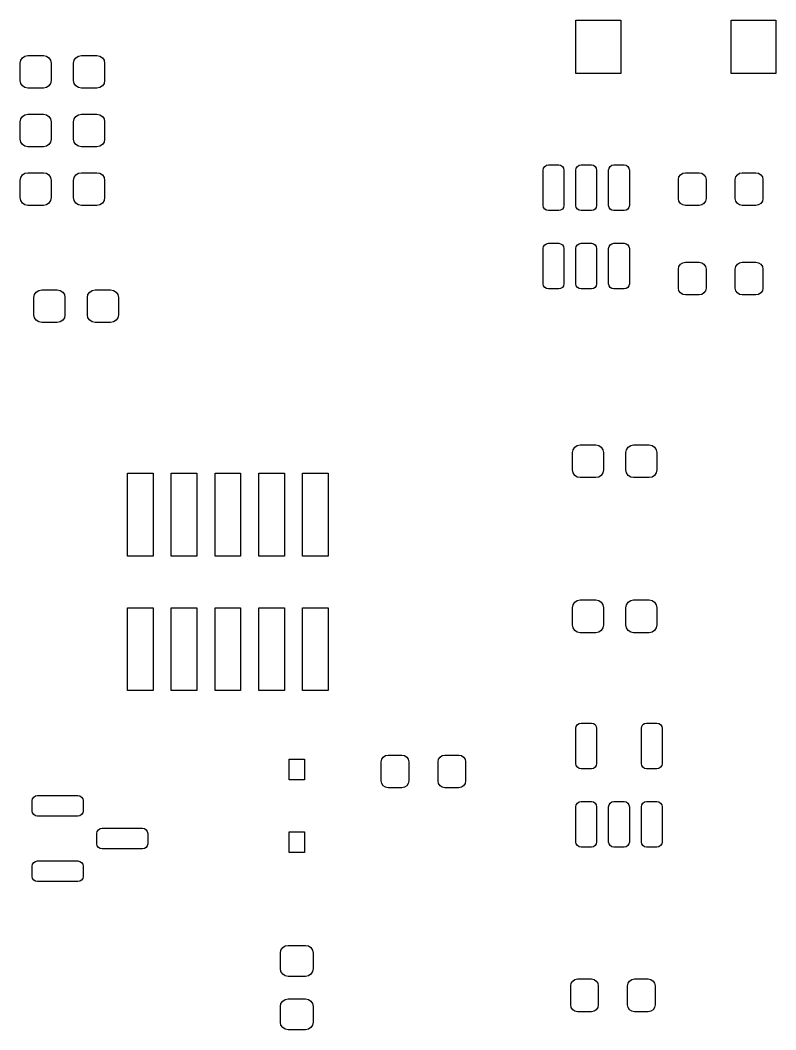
# Model space of a CAD drawing. Extents: x 121.5 to 173.7, y -132.1 to -68.5.
# Drawn here: x 151.81 to 173.73, y -128.56 to -99.25 of the extents above; entities that cross this region are included whole.
import ezdxf

# ---------------------------------------------------------------- set-up
doc = ezdxf.new("R2010")
doc.units = 0
doc.layers.add('BLACK', color=7, linetype='CONTINUOUS')

msp = doc.modelspace()

# ---------------------------------------------------------------- linework, layer by layer
at = {"layer": 'BLACK', "linetype": 'CONTINUOUS'}
for p, q in [((167.93, -100.805), (167.93, -99.255)), ((167.93, -99.255), (169.23, -99.255)), ((169.23, -99.255), (169.23, -100.805)), ((172.43, -100.805), (172.43, -99.255)), ((172.43, -99.255), (173.73, -99.255)), ((173.73, -99.255), (173.73, -100.805)), ((151.805, -100.505), (151.822, -100.419)), ((151.822, -100.419), (151.871, -100.346)), ((151.871, -100.346), (151.944, -100.297)), ((151.944, -100.297), (152.03, -100.28)), ((152.03, -100.28), (152.48, -100.28)), ((152.48, -100.28), (152.566, -100.297)), ((152.566, -100.297), (152.639, -100.346)), ((152.639, -100.346), (152.688, -100.419)), ((152.688, -100.419), (152.705, -100.505)), ((153.355, -100.505), (153.372, -100.419)), ((153.372, -100.419), (153.421, -100.346)), ((153.421, -100.346), (153.494, -100.297)), ((153.494, -100.297), (153.58, -100.28)), ((153.58, -100.28), (154.03, -100.28)), ((154.03, -100.28), (154.116, -100.297)), ((154.116, -100.297), (154.189, -100.346)), ((154.189, -100.346), (154.238, -100.419)), ((154.238, -100.419), (154.255, -100.505)), ((151.805, -101.005), (151.805, -100.505)), ((152.705, -100.505), (152.705, -101.005)), ((153.355, -101.005), (153.355, -100.505)), ((154.255, -100.505), (154.255, -101.005)), ((151.822, -101.091), (151.805, -101.005)), ((152.705, -101.005), (152.688, -101.091)), ((153.372, -101.091), (153.355, -101.005)), ((154.255, -101.005), (154.238, -101.091)), ((169.23, -100.805), (167.93, -100.805)), ((173.73, -100.805), (172.43, -100.805)), ((151.871, -101.164), (151.822, -101.091)), ((151.944, -101.213), (151.871, -101.164)), ((152.03, -101.23), (151.944, -101.213)), ((152.48, -101.23), (152.03, -101.23)), ((152.566, -101.213), (152.48, -101.23)), ((152.639, -101.164), (152.566, -101.213)), ((152.688, -101.091), (152.639, -101.164)), ((153.421, -101.164), (153.372, -101.091)), ((153.494, -101.213), (153.421, -101.164)), ((153.58, -101.23), (153.494, -101.213)), ((154.03, -101.23), (153.58, -101.23)), ((154.116, -101.213), (154.03, -101.23)), ((154.189, -101.164), (154.116, -101.213)), ((154.238, -101.091), (154.189, -101.164)), ((151.805, -102.205), (151.822, -102.119)), ((151.805, -102.705), (151.805, -102.205)), ((151.822, -102.119), (151.871, -102.046)), ((151.871, -102.046), (151.944, -101.997)), ((151.944, -101.997), (152.03, -101.98)), ((152.03, -101.98), (152.48, -101.98)), ((152.48, -101.98), (152.566, -101.997)), ((152.566, -101.997), (152.639, -102.046)), ((152.639, -102.046), (152.688, -102.119)), ((152.688, -102.119), (152.705, -102.205)), ((152.705, -102.205), (152.705, -102.705)), ((153.355, -102.205), (153.372, -102.119)), ((153.355, -102.705), (153.355, -102.205)), ((153.372, -102.119), (153.421, -102.046)), ((153.421, -102.046), (153.494, -101.997)), ((153.494, -101.997), (153.58, -101.98)), ((153.58, -101.98), (154.03, -101.98)), ((154.03, -101.98), (154.116, -101.997)), ((154.116, -101.997), (154.189, -102.046)), ((154.189, -102.046), (154.238, -102.119)), ((154.238, -102.119), (154.255, -102.205)), ((154.255, -102.205), (154.255, -102.705)), ((151.822, -102.791), (151.805, -102.705)), ((151.871, -102.864), (151.822, -102.791)), ((152.688, -102.791), (152.639, -102.864)), ((152.705, -102.705), (152.688, -102.791)), ((153.372, -102.791), (153.355, -102.705)), ((153.421, -102.864), (153.372, -102.791)), ((154.238, -102.791), (154.189, -102.864)), ((154.255, -102.705), (154.238, -102.791)), ((151.944, -102.913), (151.871, -102.864)), ((152.03, -102.93), (151.944, -102.913)), ((152.48, -102.93), (152.03, -102.93)), ((152.566, -102.913), (152.48, -102.93)), ((152.639, -102.864), (152.566, -102.913)), ((153.494, -102.913), (153.421, -102.864)), ((153.58, -102.93), (153.494, -102.913)), ((154.03, -102.93), (153.58, -102.93)), ((154.116, -102.913), (154.03, -102.93)), ((154.189, -102.864), (154.116, -102.913)), ((151.871, -103.746), (151.944, -103.697)), ((151.944, -103.697), (152.03, -103.68)), ((152.03, -103.68), (152.48, -103.68)), ((152.48, -103.68), (152.566, -103.697)), ((152.566, -103.697), (152.639, -103.746)), ((153.421, -103.746), (153.494, -103.697)), ((153.494, -103.697), (153.58, -103.68)), ((153.58, -103.68), (154.03, -103.68)), ((154.03, -103.68), (154.116, -103.697)), ((154.116, -103.697), (154.189, -103.746)), ((166.98, -103.605), (166.991, -103.548)), ((166.98, -104.63), (166.98, -103.605)), ((166.991, -103.548), (167.024, -103.499)), ((167.024, -103.499), (167.073, -103.466)), ((167.073, -103.466), (167.13, -103.455)), ((167.13, -103.455), (167.43, -103.455)), ((167.43, -103.455), (167.487, -103.466)), ((167.487, -103.466), (167.536, -103.499)), ((167.536, -103.499), (167.569, -103.548)), ((167.569, -103.548), (167.58, -103.605)), ((167.58, -103.605), (167.58, -104.63)), ((167.93, -103.605), (167.941, -103.548)), ((167.93, -104.63), (167.93, -103.605)), ((167.941, -103.548), (167.974, -103.499)), ((167.974, -103.499), (168.023, -103.466)), ((168.023, -103.466), (168.08, -103.455)), ((168.08, -103.455), (168.38, -103.455)), ((168.38, -103.455), (168.437, -103.466)), ((168.437, -103.466), (168.486, -103.499)), ((168.486, -103.499), (168.519, -103.548)), ((168.519, -103.548), (168.53, -103.605)), ((168.53, -103.605), (168.53, -104.63)), ((168.88, -103.605), (168.891, -103.548)), ((168.88, -104.63), (168.88, -103.605)), ((168.891, -103.548), (168.924, -103.499)), ((168.924, -103.499), (168.973, -103.466)), ((168.973, -103.466), (169.03, -103.455)), ((169.03, -103.455), (169.33, -103.455)), ((169.33, -103.455), (169.387, -103.466)), ((169.387, -103.466), (169.436, -103.499)), ((169.436, -103.499), (169.469, -103.548)), ((169.469, -103.548), (169.48, -103.605)), ((169.48, -103.605), (169.48, -104.63)), ((170.964, -103.739), (171.028, -103.695)), ((171.028, -103.695), (171.105, -103.68)), ((171.105, -103.68), (171.505, -103.68)), ((171.505, -103.68), (171.582, -103.695)), ((171.582, -103.695), (171.646, -103.739)), ((172.614, -103.739), (172.678, -103.695)), ((172.678, -103.695), (172.755, -103.68)), ((172.755, -103.68), (173.155, -103.68)), ((173.155, -103.68), (173.232, -103.695)), ((173.232, -103.695), (173.296, -103.739)), ((151.805, -103.905), (151.822, -103.819)), ((151.805, -104.405), (151.805, -103.905)), ((151.822, -103.819), (151.871, -103.746)), ((152.639, -103.746), (152.688, -103.819)), ((152.688, -103.819), (152.705, -103.905)), ((152.705, -103.905), (152.705, -104.405)), ((153.355, -103.905), (153.372, -103.819)), ((153.355, -104.405), (153.355, -103.905)), ((153.372, -103.819), (153.421, -103.746)), ((154.189, -103.746), (154.238, -103.819)), ((154.238, -103.819), (154.255, -103.905)), ((154.255, -103.905), (154.255, -104.405)), ((170.905, -103.88), (170.92, -103.803)), ((170.905, -104.43), (170.905, -103.88)), ((170.92, -103.803), (170.964, -103.739)), ((171.646, -103.739), (171.69, -103.803)), ((171.69, -103.803), (171.705, -103.88)), ((171.705, -103.88), (171.705, -104.43)), ((172.555, -103.88), (172.57, -103.803)), ((172.555, -104.43), (172.555, -103.88)), ((172.57, -103.803), (172.614, -103.739)), ((173.296, -103.739), (173.34, -103.803)), ((173.34, -103.803), (173.355, -103.88)), ((173.355, -103.88), (173.355, -104.43)), ((151.822, -104.491), (151.805, -104.405)), ((151.871, -104.564), (151.822, -104.491)), ((151.944, -104.613), (151.871, -104.564)), ((152.639, -104.564), (152.566, -104.613)), ((152.688, -104.491), (152.639, -104.564)), ((152.705, -104.405), (152.688, -104.491)), ((153.372, -104.491), (153.355, -104.405)), ((153.421, -104.564), (153.372, -104.491)), ((153.494, -104.613), (153.421, -104.564)), ((154.189, -104.564), (154.116, -104.613)), ((154.238, -104.491), (154.189, -104.564)), ((154.255, -104.405), (154.238, -104.491)), ((170.92, -104.507), (170.905, -104.43)), ((170.964, -104.571), (170.92, -104.507)), ((171.028, -104.615), (170.964, -104.571)), ((171.646, -104.571), (171.582, -104.615)), ((171.69, -104.507), (171.646, -104.571)), ((171.705, -104.43), (171.69, -104.507)), ((172.57, -104.507), (172.555, -104.43)), ((172.614, -104.571), (172.57, -104.507)), ((172.678, -104.615), (172.614, -104.571)), ((173.296, -104.571), (173.232, -104.615)), ((173.34, -104.507), (173.296, -104.571)), ((173.355, -104.43), (173.34, -104.507)), ((152.03, -104.63), (151.944, -104.613)), ((152.48, -104.63), (152.03, -104.63)), ((152.566, -104.613), (152.48, -104.63)), ((153.58, -104.63), (153.494, -104.613)), ((154.03, -104.63), (153.58, -104.63)), ((154.116, -104.613), (154.03, -104.63)), ((166.991, -104.687), (166.98, -104.63)), ((167.024, -104.736), (166.991, -104.687)), ((167.073, -104.769), (167.024, -104.736)), ((167.13, -104.78), (167.073, -104.769)), ((167.43, -104.78), (167.13, -104.78)), ((167.487, -104.769), (167.43, -104.78)), ((167.536, -104.736), (167.487, -104.769)), ((167.569, -104.687), (167.536, -104.736)), ((167.58, -104.63), (167.569, -104.687)), ((167.941, -104.687), (167.93, -104.63)), ((167.974, -104.736), (167.941, -104.687)), ((168.023, -104.769), (167.974, -104.736)), ((168.08, -104.78), (168.023, -104.769)), ((168.38, -104.78), (168.08, -104.78)), ((168.437, -104.769), (168.38, -104.78)), ((168.486, -104.736), (168.437, -104.769)), ((168.519, -104.687), (168.486, -104.736)), ((168.53, -104.63), (168.519, -104.687)), ((168.891, -104.687), (168.88, -104.63)), ((168.924, -104.736), (168.891, -104.687)), ((168.973, -104.769), (168.924, -104.736)), ((169.03, -104.78), (168.973, -104.769)), ((169.33, -104.78), (169.03, -104.78)), ((169.387, -104.769), (169.33, -104.78)), ((169.436, -104.736), (169.387, -104.769)), ((169.469, -104.687), (169.436, -104.736)), ((169.48, -104.63), (169.469, -104.687)), ((171.105, -104.63), (171.028, -104.615)), ((171.505, -104.63), (171.105, -104.63)), ((171.582, -104.615), (171.505, -104.63)), ((172.755, -104.63), (172.678, -104.615)), ((173.155, -104.63), (172.755, -104.63)), ((173.232, -104.615), (173.155, -104.63)), ((167.024, -105.774), (167.073, -105.741)), ((167.073, -105.741), (167.13, -105.73)), ((167.13, -105.73), (167.43, -105.73)), ((167.43, -105.73), (167.487, -105.741)), ((167.487, -105.741), (167.536, -105.774)), ((167.974, -105.774), (168.023, -105.741)), ((168.023, -105.741), (168.08, -105.73)), ((168.08, -105.73), (168.38, -105.73)), ((168.38, -105.73), (168.437, -105.741)), ((168.437, -105.741), (168.486, -105.774)), ((168.924, -105.774), (168.973, -105.741)), ((168.973, -105.741), (169.03, -105.73)), ((169.03, -105.73), (169.33, -105.73)), ((169.33, -105.73), (169.387, -105.741)), ((169.387, -105.741), (169.436, -105.774)), ((166.98, -105.88), (166.991, -105.823)), ((166.98, -106.905), (166.98, -105.88)), ((166.991, -105.823), (167.024, -105.774)), ((167.536, -105.774), (167.569, -105.823)), ((167.569, -105.823), (167.58, -105.88)), ((167.58, -105.88), (167.58, -106.905)), ((167.93, -105.88), (167.941, -105.823)), ((167.93, -106.905), (167.93, -105.88)), ((167.941, -105.823), (167.974, -105.774)), ((168.486, -105.774), (168.519, -105.823)), ((168.519, -105.823), (168.53, -105.88)), ((168.53, -105.88), (168.53, -106.905)), ((168.88, -105.88), (168.891, -105.823)), ((168.88, -106.905), (168.88, -105.88)), ((168.891, -105.823), (168.924, -105.774)), ((169.436, -105.774), (169.469, -105.823)), ((169.469, -105.823), (169.48, -105.88)), ((169.48, -105.88), (169.48, -106.905)), ((170.92, -106.403), (170.964, -106.339)), ((170.964, -106.339), (171.028, -106.295)), ((171.028, -106.295), (171.105, -106.28)), ((171.105, -106.28), (171.505, -106.28)), ((171.505, -106.28), (171.582, -106.295)), ((171.582, -106.295), (171.646, -106.339)), ((171.646, -106.339), (171.69, -106.403)), ((172.57, -106.403), (172.614, -106.339)), ((172.614, -106.339), (172.678, -106.295)), ((172.678, -106.295), (172.755, -106.28)), ((172.755, -106.28), (173.155, -106.28)), ((173.155, -106.28), (173.232, -106.295)), ((173.232, -106.295), (173.296, -106.339)), ((173.296, -106.339), (173.34, -106.403)), ((170.905, -106.48), (170.92, -106.403)), ((170.905, -107.03), (170.905, -106.48)), ((171.69, -106.403), (171.705, -106.48)), ((171.705, -106.48), (171.705, -107.03)), ((172.555, -106.48), (172.57, -106.403)), ((172.555, -107.03), (172.555, -106.48)), ((173.34, -106.403), (173.355, -106.48)), ((173.355, -106.48), (173.355, -107.03)), ((166.991, -106.962), (166.98, -106.905)), ((167.58, -106.905), (167.569, -106.962)), ((167.941, -106.962), (167.93, -106.905)), ((168.53, -106.905), (168.519, -106.962)), ((168.891, -106.962), (168.88, -106.905)), ((169.48, -106.905), (169.469, -106.962)), ((152.205, -107.305), (152.222, -107.219)), ((152.222, -107.219), (152.271, -107.146)), ((152.271, -107.146), (152.344, -107.097)), ((152.344, -107.097), (152.43, -107.08)), ((152.43, -107.08), (152.88, -107.08)), ((152.88, -107.08), (152.966, -107.097)), ((152.966, -107.097), (153.039, -107.146)), ((153.039, -107.146), (153.088, -107.219)), ((153.088, -107.219), (153.105, -107.305)), ((153.755, -107.305), (153.772, -107.219)), ((153.772, -107.219), (153.821, -107.146)), ((153.821, -107.146), (153.894, -107.097)), ((153.894, -107.097), (153.98, -107.08)), ((153.98, -107.08), (154.43, -107.08)), ((154.43, -107.08), (154.516, -107.097)), ((154.516, -107.097), (154.589, -107.146)), ((154.589, -107.146), (154.638, -107.219)), ((154.638, -107.219), (154.655, -107.305)), ((167.024, -107.011), (166.991, -106.962)), ((167.073, -107.044), (167.024, -107.011)), ((167.13, -107.055), (167.073, -107.044)), ((167.43, -107.055), (167.13, -107.055)), ((167.487, -107.044), (167.43, -107.055)), ((167.536, -107.011), (167.487, -107.044)), ((167.569, -106.962), (167.536, -107.011)), ((167.974, -107.011), (167.941, -106.962)), ((168.023, -107.044), (167.974, -107.011)), ((168.08, -107.055), (168.023, -107.044)), ((168.38, -107.055), (168.08, -107.055)), ((168.437, -107.044), (168.38, -107.055)), ((168.486, -107.011), (168.437, -107.044)), ((168.519, -106.962), (168.486, -107.011)), ((168.924, -107.011), (168.891, -106.962)), ((168.973, -107.044), (168.924, -107.011)), ((169.03, -107.055), (168.973, -107.044)), ((169.33, -107.055), (169.03, -107.055)), ((169.387, -107.044), (169.33, -107.055)), ((169.436, -107.011), (169.387, -107.044)), ((169.469, -106.962), (169.436, -107.011)), ((170.92, -107.107), (170.905, -107.03)), ((170.964, -107.171), (170.92, -107.107)), ((171.028, -107.215), (170.964, -107.171)), ((171.105, -107.23), (171.028, -107.215)), ((171.505, -107.23), (171.105, -107.23)), ((171.582, -107.215), (171.505, -107.23)), ((171.646, -107.171), (171.582, -107.215)), ((171.69, -107.107), (171.646, -107.171)), ((171.705, -107.03), (171.69, -107.107)), ((172.57, -107.107), (172.555, -107.03)), ((172.614, -107.171), (172.57, -107.107)), ((172.678, -107.215), (172.614, -107.171)), ((172.755, -107.23), (172.678, -107.215)), ((173.155, -107.23), (172.755, -107.23)), ((173.232, -107.215), (173.155, -107.23)), ((173.296, -107.171), (173.232, -107.215)), ((173.34, -107.107), (173.296, -107.171)), ((173.355, -107.03), (173.34, -107.107)), ((152.205, -107.805), (152.205, -107.305)), ((153.105, -107.305), (153.105, -107.805)), ((153.755, -107.805), (153.755, -107.305)), ((154.655, -107.305), (154.655, -107.805)), ((152.222, -107.891), (152.205, -107.805)), ((153.105, -107.805), (153.088, -107.891)), ((153.772, -107.891), (153.755, -107.805)), ((154.655, -107.805), (154.638, -107.891)), ((152.271, -107.964), (152.222, -107.891)), ((152.344, -108.013), (152.271, -107.964)), ((152.43, -108.03), (152.344, -108.013)), ((152.88, -108.03), (152.43, -108.03)), ((152.966, -108.013), (152.88, -108.03)), ((153.039, -107.964), (152.966, -108.013)), ((153.088, -107.891), (153.039, -107.964)), ((153.821, -107.964), (153.772, -107.891)), ((153.894, -108.013), (153.821, -107.964)), ((153.98, -108.03), (153.894, -108.013)), ((154.43, -108.03), (153.98, -108.03)), ((154.516, -108.013), (154.43, -108.03)), ((154.589, -107.964), (154.516, -108.013)), ((154.638, -107.891), (154.589, -107.964)), ((167.896, -111.646), (167.969, -111.597)), ((167.969, -111.597), (168.055, -111.58)), ((168.055, -111.58), (168.505, -111.58)), ((168.505, -111.58), (168.591, -111.597)), ((168.591, -111.597), (168.664, -111.646)), ((169.446, -111.646), (169.519, -111.597)), ((169.519, -111.597), (169.605, -111.58)), ((169.605, -111.58), (170.055, -111.58)), ((170.055, -111.58), (170.141, -111.597)), ((170.141, -111.597), (170.214, -111.646)), ((167.83, -111.805), (167.847, -111.719)), ((167.83, -112.305), (167.83, -111.805)), ((167.847, -111.719), (167.896, -111.646)), ((168.664, -111.646), (168.713, -111.719)), ((168.713, -111.719), (168.73, -111.805)), ((168.73, -111.805), (168.73, -112.305)), ((169.38, -111.805), (169.397, -111.719)), ((169.38, -112.305), (169.38, -111.805)), ((169.397, -111.719), (169.446, -111.646)), ((170.214, -111.646), (170.263, -111.719)), ((170.263, -111.719), (170.28, -111.805)), ((170.28, -111.805), (170.28, -112.305)), ((154.92, -114.805), (154.92, -112.405)), ((154.92, -112.405), (155.66, -112.405)), ((155.66, -112.405), (155.66, -114.805)), ((156.19, -114.805), (156.19, -112.405)), ((156.19, -112.405), (156.93, -112.405)), ((156.93, -112.405), (156.93, -114.805)), ((157.46, -114.805), (157.46, -112.405)), ((157.46, -112.405), (158.2, -112.405)), ((158.2, -112.405), (158.2, -114.805)), ((158.73, -114.805), (158.73, -112.405)), ((158.73, -112.405), (159.47, -112.405)), ((159.47, -112.405), (159.47, -114.805)), ((160, -114.805), (160, -112.405)), ((160, -112.405), (160.74, -112.405)), ((160.74, -112.405), (160.74, -114.805)), ((167.847, -112.391), (167.83, -112.305)), ((167.896, -112.464), (167.847, -112.391)), ((167.969, -112.513), (167.896, -112.464)), ((168.664, -112.464), (168.591, -112.513)), ((168.713, -112.391), (168.664, -112.464)), ((168.73, -112.305), (168.713, -112.391)), ((169.397, -112.391), (169.38, -112.305)), ((169.446, -112.464), (169.397, -112.391)), ((169.519, -112.513), (169.446, -112.464)), ((170.214, -112.464), (170.141, -112.513)), ((170.263, -112.391), (170.214, -112.464)), ((170.28, -112.305), (170.263, -112.391)), ((168.055, -112.53), (167.969, -112.513)), ((168.505, -112.53), (168.055, -112.53)), ((168.591, -112.513), (168.505, -112.53)), ((169.605, -112.53), (169.519, -112.513)), ((170.055, -112.53), (169.605, -112.53)), ((170.141, -112.513), (170.055, -112.53)), ((155.66, -114.805), (154.92, -114.805)), ((156.93, -114.805), (156.19, -114.805)), ((158.2, -114.805), (157.46, -114.805)), ((159.47, -114.805), (158.73, -114.805)), ((160.74, -114.805), (160, -114.805)), ((154.92, -118.705), (154.92, -116.305)), ((154.92, -116.305), (155.66, -116.305)), ((155.66, -116.305), (155.66, -118.705)), ((156.19, -118.705), (156.19, -116.305)), ((156.19, -116.305), (156.93, -116.305)), ((156.93, -116.305), (156.93, -118.705)), ((157.46, -118.705), (157.46, -116.305)), ((157.46, -116.305), (158.2, -116.305)), ((158.2, -116.305), (158.2, -118.705)), ((158.73, -118.705), (158.73, -116.305)), ((158.73, -116.305), (159.47, -116.305)), ((159.47, -116.305), (159.47, -118.705)), ((160, -118.705), (160, -116.305)), ((160, -116.305), (160.74, -116.305)), ((160.74, -116.305), (160.74, -118.705)), ((167.83, -116.305), (167.847, -116.219)), ((167.83, -116.805), (167.83, -116.305)), ((167.847, -116.219), (167.896, -116.146)), ((167.896, -116.146), (167.969, -116.097)), ((167.969, -116.097), (168.055, -116.08)), ((168.055, -116.08), (168.505, -116.08)), ((168.505, -116.08), (168.591, -116.097)), ((168.591, -116.097), (168.664, -116.146)), ((168.664, -116.146), (168.713, -116.219)), ((168.713, -116.219), (168.73, -116.305)), ((168.73, -116.305), (168.73, -116.805)), ((169.38, -116.305), (169.397, -116.219)), ((169.38, -116.805), (169.38, -116.305)), ((169.397, -116.219), (169.446, -116.146)), ((169.446, -116.146), (169.519, -116.097)), ((169.519, -116.097), (169.605, -116.08)), ((169.605, -116.08), (170.055, -116.08)), ((170.055, -116.08), (170.141, -116.097)), ((170.141, -116.097), (170.214, -116.146)), ((170.214, -116.146), (170.263, -116.219)), ((170.263, -116.219), (170.28, -116.305)), ((170.28, -116.305), (170.28, -116.805)), ((167.847, -116.891), (167.83, -116.805)), ((167.896, -116.964), (167.847, -116.891)), ((168.713, -116.891), (168.664, -116.964)), ((168.73, -116.805), (168.713, -116.891)), ((169.397, -116.891), (169.38, -116.805)), ((169.446, -116.964), (169.397, -116.891)), ((170.263, -116.891), (170.214, -116.964)), ((170.28, -116.805), (170.263, -116.891)), ((167.969, -117.013), (167.896, -116.964)), ((168.055, -117.03), (167.969, -117.013)), ((168.505, -117.03), (168.055, -117.03)), ((168.591, -117.013), (168.505, -117.03)), ((168.664, -116.964), (168.591, -117.013)), ((169.519, -117.013), (169.446, -116.964)), ((169.605, -117.03), (169.519, -117.013)), ((170.055, -117.03), (169.605, -117.03)), ((170.141, -117.013), (170.055, -117.03)), ((170.214, -116.964), (170.141, -117.013)), ((155.66, -118.705), (154.92, -118.705)), ((156.93, -118.705), (156.19, -118.705)), ((158.2, -118.705), (157.46, -118.705)), ((159.47, -118.705), (158.73, -118.705)), ((160.74, -118.705), (160, -118.705)), ((167.93, -119.805), (167.941, -119.748)), ((167.93, -120.83), (167.93, -119.805)), ((167.941, -119.748), (167.974, -119.699)), ((167.974, -119.699), (168.023, -119.666)), ((168.023, -119.666), (168.08, -119.655)), ((168.08, -119.655), (168.38, -119.655)), ((168.38, -119.655), (168.437, -119.666)), ((168.437, -119.666), (168.486, -119.699)), ((168.486, -119.699), (168.519, -119.748)), ((168.519, -119.748), (168.53, -119.805)), ((168.53, -119.805), (168.53, -120.83)), ((169.83, -119.805), (169.841, -119.748)), ((169.83, -120.83), (169.83, -119.805)), ((169.841, -119.748), (169.874, -119.699)), ((169.874, -119.699), (169.923, -119.666)), ((169.923, -119.666), (169.98, -119.655)), ((169.98, -119.655), (170.28, -119.655)), ((170.28, -119.655), (170.337, -119.666)), ((170.337, -119.666), (170.386, -119.699)), ((170.386, -119.699), (170.419, -119.748)), ((170.419, -119.748), (170.43, -119.805)), ((170.43, -119.805), (170.43, -120.83)), ((159.605, -121.305), (159.605, -120.705)), ((159.605, -120.705), (160.055, -120.705)), ((160.055, -120.705), (160.055, -121.305)), ((162.28, -120.78), (162.295, -120.703)), ((162.295, -120.703), (162.339, -120.639)), ((162.339, -120.639), (162.403, -120.595)), ((162.403, -120.595), (162.48, -120.58)), ((162.48, -120.58), (162.88, -120.58)), ((162.88, -120.58), (162.957, -120.595)), ((162.957, -120.595), (163.021, -120.639)), ((163.021, -120.639), (163.065, -120.703)), ((163.065, -120.703), (163.08, -120.78)), ((163.93, -120.78), (163.945, -120.703)), ((163.945, -120.703), (163.989, -120.639)), ((163.989, -120.639), (164.053, -120.595)), ((164.053, -120.595), (164.13, -120.58)), ((164.13, -120.58), (164.53, -120.58)), ((164.53, -120.58), (164.607, -120.595)), ((164.607, -120.595), (164.671, -120.639)), ((164.671, -120.639), (164.715, -120.703)), ((164.715, -120.703), (164.73, -120.78)), ((162.28, -121.33), (162.28, -120.78)), ((163.08, -120.78), (163.08, -121.33)), ((163.93, -121.33), (163.93, -120.78)), ((164.73, -120.78), (164.73, -121.33)), ((167.941, -120.887), (167.93, -120.83)), ((167.974, -120.936), (167.941, -120.887)), ((168.023, -120.969), (167.974, -120.936)), ((168.08, -120.98), (168.023, -120.969)), ((168.38, -120.98), (168.08, -120.98)), ((168.437, -120.969), (168.38, -120.98)), ((168.486, -120.936), (168.437, -120.969)), ((168.519, -120.887), (168.486, -120.936)), ((168.53, -120.83), (168.519, -120.887)), ((169.841, -120.887), (169.83, -120.83)), ((169.874, -120.936), (169.841, -120.887)), ((169.923, -120.969), (169.874, -120.936)), ((169.98, -120.98), (169.923, -120.969)), ((170.28, -120.98), (169.98, -120.98)), ((170.337, -120.969), (170.28, -120.98)), ((170.386, -120.936), (170.337, -120.969)), ((170.419, -120.887), (170.386, -120.936)), ((170.43, -120.83), (170.419, -120.887)), ((160.055, -121.305), (159.605, -121.305)), ((162.295, -121.407), (162.28, -121.33)), ((162.339, -121.471), (162.295, -121.407)), ((162.403, -121.515), (162.339, -121.471)), ((162.48, -121.53), (162.403, -121.515)), ((162.88, -121.53), (162.48, -121.53)), ((162.957, -121.515), (162.88, -121.53)), ((163.021, -121.471), (162.957, -121.515)), ((163.065, -121.407), (163.021, -121.471)), ((163.08, -121.33), (163.065, -121.407)), ((163.945, -121.407), (163.93, -121.33)), ((163.989, -121.471), (163.945, -121.407)), ((164.053, -121.515), (163.989, -121.471)), ((164.13, -121.53), (164.053, -121.515)), ((164.53, -121.53), (164.13, -121.53)), ((164.607, -121.515), (164.53, -121.53)), ((164.671, -121.471), (164.607, -121.515)), ((164.715, -121.407), (164.671, -121.471)), ((164.73, -121.33), (164.715, -121.407)), ((152.155, -121.905), (152.166, -121.848)), ((152.166, -121.848), (152.199, -121.799)), ((152.199, -121.799), (152.248, -121.766)), ((152.248, -121.766), (152.305, -121.755)), ((152.305, -121.755), (153.48, -121.755)), ((153.48, -121.755), (153.537, -121.766)), ((153.537, -121.766), (153.586, -121.799)), ((153.586, -121.799), (153.619, -121.848)), ((153.619, -121.848), (153.63, -121.905)), ((152.155, -122.205), (152.155, -121.905)), ((153.63, -121.905), (153.63, -122.205)), ((167.93, -122.08), (167.941, -122.023)), ((167.93, -123.105), (167.93, -122.08)), ((167.941, -122.023), (167.974, -121.974)), ((167.974, -121.974), (168.023, -121.941)), ((168.023, -121.941), (168.08, -121.93)), ((168.08, -121.93), (168.38, -121.93)), ((168.38, -121.93), (168.437, -121.941)), ((168.437, -121.941), (168.486, -121.974)), ((168.486, -121.974), (168.519, -122.023)), ((168.519, -122.023), (168.53, -122.08)), ((168.53, -122.08), (168.53, -123.105)), ((168.88, -122.08), (168.891, -122.023)), ((168.88, -123.105), (168.88, -122.08)), ((168.891, -122.023), (168.924, -121.974)), ((168.924, -121.974), (168.973, -121.941)), ((168.973, -121.941), (169.03, -121.93)), ((169.03, -121.93), (169.33, -121.93)), ((169.33, -121.93), (169.387, -121.941)), ((169.387, -121.941), (169.436, -121.974)), ((169.436, -121.974), (169.469, -122.023)), ((169.469, -122.023), (169.48, -122.08)), ((169.48, -122.08), (169.48, -123.105)), ((169.83, -122.08), (169.841, -122.023)), ((169.83, -123.105), (169.83, -122.08)), ((169.841, -122.023), (169.874, -121.974)), ((169.874, -121.974), (169.923, -121.941)), ((169.923, -121.941), (169.98, -121.93)), ((169.98, -121.93), (170.28, -121.93)), ((170.28, -121.93), (170.337, -121.941)), ((170.337, -121.941), (170.386, -121.974)), ((170.386, -121.974), (170.419, -122.023)), ((170.419, -122.023), (170.43, -122.08)), ((170.43, -122.08), (170.43, -123.105)), ((152.166, -122.262), (152.155, -122.205)), ((152.199, -122.311), (152.166, -122.262)), ((152.248, -122.344), (152.199, -122.311)), ((152.305, -122.355), (152.248, -122.344)), ((153.48, -122.355), (152.305, -122.355)), ((153.537, -122.344), (153.48, -122.355)), ((153.586, -122.311), (153.537, -122.344)), ((153.619, -122.262), (153.586, -122.311)), ((153.63, -122.205), (153.619, -122.262)), ((154.041, -122.798), (154.074, -122.749)), ((154.074, -122.749), (154.123, -122.716)), ((154.123, -122.716), (154.18, -122.705)), ((154.18, -122.705), (155.355, -122.705)), ((155.355, -122.705), (155.412, -122.716)), ((155.412, -122.716), (155.461, -122.749)), ((155.461, -122.749), (155.494, -122.798)), ((154.03, -122.855), (154.041, -122.798)), ((154.03, -123.155), (154.03, -122.855)), ((155.494, -122.798), (155.505, -122.855)), ((155.505, -122.855), (155.505, -123.155)), ((159.605, -123.405), (159.605, -122.805)), ((159.605, -122.805), (160.055, -122.805)), ((160.055, -122.805), (160.055, -123.405)), ((154.041, -123.212), (154.03, -123.155)), ((154.074, -123.261), (154.041, -123.212)), ((154.123, -123.294), (154.074, -123.261)), ((154.18, -123.305), (154.123, -123.294)), ((155.355, -123.305), (154.18, -123.305)), ((155.412, -123.294), (155.355, -123.305)), ((155.461, -123.261), (155.412, -123.294)), ((155.494, -123.212), (155.461, -123.261)), ((155.505, -123.155), (155.494, -123.212)), ((167.941, -123.162), (167.93, -123.105)), ((167.974, -123.211), (167.941, -123.162)), ((168.023, -123.244), (167.974, -123.211)), ((168.08, -123.255), (168.023, -123.244)), ((168.38, -123.255), (168.08, -123.255)), ((168.437, -123.244), (168.38, -123.255)), ((168.486, -123.211), (168.437, -123.244)), ((168.519, -123.162), (168.486, -123.211)), ((168.53, -123.105), (168.519, -123.162)), ((168.891, -123.162), (168.88, -123.105)), ((168.924, -123.211), (168.891, -123.162)), ((168.973, -123.244), (168.924, -123.211)), ((169.03, -123.255), (168.973, -123.244)), ((169.33, -123.255), (169.03, -123.255)), ((169.387, -123.244), (169.33, -123.255)), ((169.436, -123.211), (169.387, -123.244)), ((169.469, -123.162), (169.436, -123.211)), ((169.48, -123.105), (169.469, -123.162)), ((169.841, -123.162), (169.83, -123.105)), ((169.874, -123.211), (169.841, -123.162)), ((169.923, -123.244), (169.874, -123.211)), ((169.98, -123.255), (169.923, -123.244)), ((170.28, -123.255), (169.98, -123.255)), ((170.337, -123.244), (170.28, -123.255)), ((170.386, -123.211), (170.337, -123.244)), ((170.419, -123.162), (170.386, -123.211)), ((170.43, -123.105), (170.419, -123.162)), ((160.055, -123.405), (159.605, -123.405)), ((152.155, -123.805), (152.166, -123.748)), ((152.155, -124.105), (152.155, -123.805)), ((152.166, -123.748), (152.199, -123.699)), ((152.199, -123.699), (152.248, -123.666)), ((152.248, -123.666), (152.305, -123.655)), ((152.305, -123.655), (153.48, -123.655)), ((153.48, -123.655), (153.537, -123.666)), ((153.537, -123.666), (153.586, -123.699)), ((153.586, -123.699), (153.619, -123.748)), ((153.619, -123.748), (153.63, -123.805)), ((153.63, -123.805), (153.63, -124.105)), ((152.166, -124.162), (152.155, -124.105)), ((152.199, -124.211), (152.166, -124.162)), ((152.248, -124.244), (152.199, -124.211)), ((153.586, -124.211), (153.537, -124.244)), ((153.619, -124.162), (153.586, -124.211)), ((153.63, -124.105), (153.619, -124.162)), ((152.305, -124.255), (152.248, -124.244)), ((153.48, -124.255), (152.305, -124.255)), ((153.537, -124.244), (153.48, -124.255)), ((159.355, -126.33), (159.372, -126.244)), ((159.372, -126.244), (159.421, -126.171)), ((159.421, -126.171), (159.494, -126.122)), ((159.494, -126.122), (159.58, -126.105)), ((159.58, -126.105), (160.08, -126.105)), ((160.08, -126.105), (160.166, -126.122)), ((160.166, -126.122), (160.239, -126.171)), ((160.239, -126.171), (160.288, -126.244)), ((160.288, -126.244), (160.305, -126.33)), ((159.355, -126.78), (159.355, -126.33)), ((160.305, -126.33), (160.305, -126.78)), ((159.372, -126.866), (159.355, -126.78)), ((159.421, -126.939), (159.372, -126.866)), ((160.288, -126.866), (160.239, -126.939)), ((160.305, -126.78), (160.288, -126.866)), ((159.494, -126.988), (159.421, -126.939)), ((159.58, -127.005), (159.494, -126.988)), ((160.08, -127.005), (159.58, -127.005)), ((160.166, -126.988), (160.08, -127.005)), ((160.239, -126.939), (160.166, -126.988)), ((167.795, -127.203), (167.839, -127.139)), ((167.839, -127.139), (167.903, -127.095)), ((167.903, -127.095), (167.98, -127.08)), ((167.98, -127.08), (168.38, -127.08)), ((168.38, -127.08), (168.457, -127.095)), ((168.457, -127.095), (168.521, -127.139)), ((168.521, -127.139), (168.565, -127.203)), ((169.445, -127.203), (169.489, -127.139)), ((169.489, -127.139), (169.553, -127.095)), ((169.553, -127.095), (169.63, -127.08)), ((169.63, -127.08), (170.03, -127.08)), ((170.03, -127.08), (170.107, -127.095)), ((170.107, -127.095), (170.171, -127.139)), ((170.171, -127.139), (170.215, -127.203)), ((167.78, -127.28), (167.795, -127.203)), ((167.78, -127.83), (167.78, -127.28)), ((168.565, -127.203), (168.58, -127.28)), ((168.58, -127.28), (168.58, -127.83)), ((169.43, -127.28), (169.445, -127.203)), ((169.43, -127.83), (169.43, -127.28)), ((170.215, -127.203), (170.23, -127.28)), ((170.23, -127.28), (170.23, -127.83)), ((159.372, -127.794), (159.421, -127.721)), ((159.421, -127.721), (159.494, -127.672)), ((159.494, -127.672), (159.58, -127.655)), ((159.58, -127.655), (160.08, -127.655)), ((160.08, -127.655), (160.166, -127.672)), ((160.166, -127.672), (160.239, -127.721)), ((160.239, -127.721), (160.288, -127.794)), ((159.355, -127.88), (159.372, -127.794)), ((159.355, -128.33), (159.355, -127.88)), ((160.288, -127.794), (160.305, -127.88)), ((160.305, -127.88), (160.305, -128.33)), ((167.795, -127.907), (167.78, -127.83)), ((167.839, -127.971), (167.795, -127.907)), ((167.903, -128.015), (167.839, -127.971)), ((167.98, -128.03), (167.903, -128.015)), ((168.38, -128.03), (167.98, -128.03)), ((168.457, -128.015), (168.38, -128.03)), ((168.521, -127.971), (168.457, -128.015)), ((168.565, -127.907), (168.521, -127.971)), ((168.58, -127.83), (168.565, -127.907)), ((169.445, -127.907), (169.43, -127.83)), ((169.489, -127.971), (169.445, -127.907)), ((169.553, -128.015), (169.489, -127.971)), ((169.63, -128.03), (169.553, -128.015)), ((170.03, -128.03), (169.63, -128.03)), ((170.107, -128.015), (170.03, -128.03)), ((170.171, -127.971), (170.107, -128.015)), ((170.215, -127.907), (170.171, -127.971)), ((170.23, -127.83), (170.215, -127.907)), ((159.372, -128.416), (159.355, -128.33)), ((160.305, -128.33), (160.288, -128.416)), ((159.421, -128.489), (159.372, -128.416)), ((159.494, -128.538), (159.421, -128.489)), ((159.58, -128.555), (159.494, -128.538)), ((160.08, -128.555), (159.58, -128.555)), ((160.166, -128.538), (160.08, -128.555)), ((160.239, -128.489), (160.166, -128.538)), ((160.288, -128.416), (160.239, -128.489))]:
    msp.add_line(p, q, dxfattribs=at)

doc.saveas('drawing.dxf')
